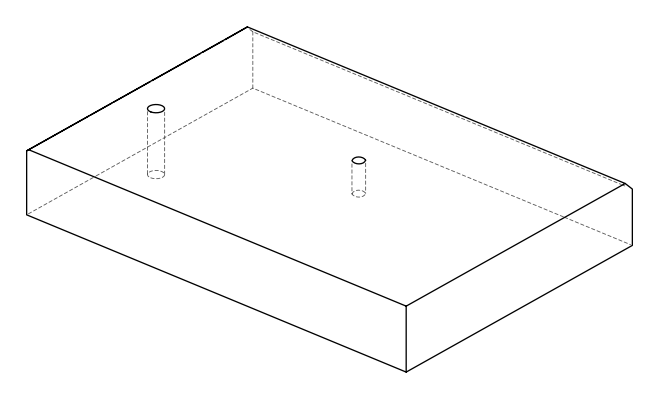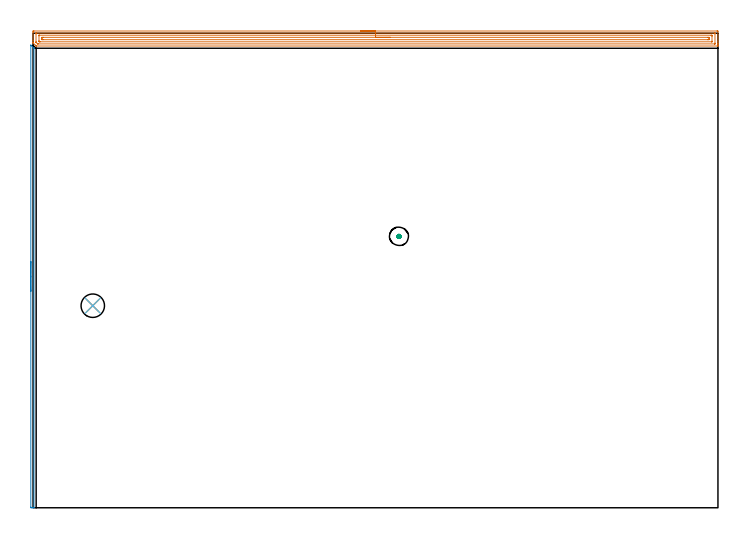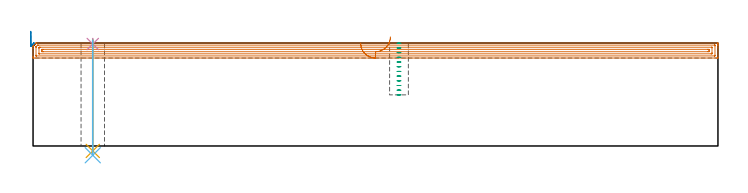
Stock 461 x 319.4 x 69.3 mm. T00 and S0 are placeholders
(PLAN: 6 operations, 4 tool changes, 18.8 min)
(1 AREA_MILL | FG_CHAMFER_SURFACE | UGT0205_001 | 14.97 min | 23515 mm3)
(2 AREA_MILL_1 | FG_CHAMFER_SURFACE_1 | UGT0205_001 | 2.64 min | 679 mm3)
(3 MILL_BLIND_HOLE_FROM_SOLID_MATERIAL | STEP1POCKET | UGT0201_128 | Spiral | 0.6 min | 4338 mm3)
(4 SPOT_DRILL | STEP1HOLE | NXT0321_9005460120000 | 0.03 min | 11 mm3)
(5 DRILL_THROUGH_HOLE_INTO_CENTER | STEP1HOLE | NXT0301_072 | 0.3 min | 5507 mm3)
(6 DRILL_TO_ENLARGE_THROUGH_HOLE | STEP1HOLE | UGT0301_240 | 0.31 min | 8039 mm3)
(TOOL UGT0205_001 | Chamfer Mill 20 x 3 x 45 deg. | D20 FL50 Z2)
(TOOL UGT0201_128 | Carbide End Mill 10.0 | D10 FL15 Z4)
(TOOL NXT0321_9005460120000 | NC Spot Drill, 142deg, 12mm, Carbide, Uncoated | D12 PA142 FL30 Z2)
(TOOL NXT0301_072 | Carbide Drill 10.1mm [860.1-1010-051A1-MM 2214] | D10.1 PA140 FL71 Z2)
(TOOL UGT0301_240 | Twist Drill 15.8 mm | D15.8 PA118 FL120 Z2)
(OP 1 AREA_MILL)
G17 G21 G94 G90
T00 M6
G54
G17 G0 G90 X220.5 Y320.9 S1061 M3
G43 Z79.3 H0
Z69.2
G94 G1 X220.538 Z68.328 F250.
X220.652 Z67.464
X220.841 Z66.612
X221.103 Z65.78
X221.437 Z64.974
X221.84 Z64.2
X222.309 Z63.464
X222.84 Z62.772
X223.429 Z62.129
X224.072 Z61.54
X224.764 Z61.008
X225.5 Z60.54
X226.274 Z60.137
X227.08 Z59.803
X227.912 Z59.541
X228.764 Z59.352
X229.628 Z59.238
X230.5 Z59.2
X460.367
X460.67 Y320.897 Z59.202
X460.99 Y320.892 Z59.206
X461. Y320.568 Z59.529
Y314.067 Z66.028
Y312.654 Z67.442
Y312.284 Z67.811
Y311.543 Z68.557
Y311.292 Z68.808
X460.992 Y310.858 Z69.233
X460.99 Y310.803 Z69.289
X460.814 Y310.8 Z69.3
X2.422
X2.096 Y310.804 Z69.29
X1.944 Y310.954 Z69.142
X1.507 Y311.392 Z68.707
X0.335 Y312.565 Z67.535
X0.169 Y312.73 Z67.367
X0.037 Y312.866 Z67.232
X0.005 Y312.905 Z67.191
X0.002 Y312.953 Z67.145
X0. Y312.98 Z67.118
Y314.437 Z65.659
Y320.047 Z60.05
X0.002 Y320.308 Z59.79
X0.008 Y320.892 Z59.206
X0.045 Y320.893 Z59.204
X0.633 Y320.9 Z59.2
X230.5
Y319.486 Z60.614
X458.578 Y319.485 Z60.615
X458.648 Y319.484 Z60.616
X458.787 Y319.479 Z60.621
X458.99 Y319.47 Z60.63
X458.992 Y319.416 Z60.684
X458.999 Y318.997 Z61.103
X459. Y312.755 Z67.345
X458.996 Y312.284 Z67.816
X458.993 Y312.232 Z67.868
X458.992 Y312.225 Z67.875
X458.95 Y312.221 Z67.879
X458.858 Y312.217 Z67.883
X458.718 Y312.215 Z67.885
X458.648 Y312.214 Z67.886
X3.386 Y312.215 Z67.885
X3.316 Y312.216 Z67.884
X3.247 Y312.22 Z67.88
X3.134 Y312.228 Z67.872
X3.074 Y312.284 Z67.816
X2.422 Y312.928 Z67.172
X2.176 Y313.175 Z66.925
X2.095 Y313.259 Z66.841
X2.035 Y313.327 Z66.773
X2.01 Y313.361 Z66.739
X2.008 Y313.386 Z66.714
X2.001 Y313.595 Z66.505
X2. Y318.945 Z61.155
X2.004 Y319.416 Z60.684
X2.007 Y319.468 Z60.632
X2.008 Y319.475 Z60.625
X2.05 Y319.479 Z60.621
X2.142 Y319.483 Z60.617
X2.282 Y319.485 Z60.615
X2.352 Y319.486 Z60.614
X230.5
Y318.072 Z62.028
X456.35 Y318.071 Z62.029
X456.789 Y318.069 Z62.031
X456.935 Y318.067 Z62.033
X456.98 Y318.065 Z62.035
X456.99 Y317.983 Z62.117
X456.995 Y317.843 Z62.257
X456.999 Y317.633 Z62.467
X457. Y317.423 Z62.677
X456.999 Y314.067 Z66.033
X456.998 Y313.859 Z66.241
X456.99 Y313.648 Z66.452
X456.987 Y313.634 Z66.466
X456.98 Y313.632 Z66.468
X456.954 Y313.63 Z66.47
X456.899 Y313.629 Z66.471
X456.789 Y313.628 Z66.472
X5.105 Y313.629 Z66.471
X4.649 Y313.63 Z66.47
X4.211 Y313.634 Z66.466
X4.186 Y313.635 Z66.465
X4.158 Y313.653 Z66.447
X4.096 Y313.711 Z66.389
X4.037 Y313.771 Z66.329
X4.011 Y313.8 Z66.3
X4.008 Y313.857 Z66.243
X4.003 Y314.067 Z66.033
X4. Y314.277 Z65.823
X4.001 Y317.633 Z62.467
X4.002 Y317.841 Z62.259
X4.01 Y318.052 Z62.048
X4.013 Y318.066 Z62.034
X4.02 Y318.068 Z62.032
X4.046 Y318.07 Z62.03
X4.101 Y318.071 Z62.029
X4.211 Y318.072 Z62.028
X230.5
Y316.657 Z63.443
X454.19
X454.93 Y316.655 Z63.445
X454.973 Y316.653 Z63.447
X454.99 Y316.651 Z63.449
X454.992 Y316.629 Z63.471
X454.996 Y316.518 Z63.582
X454.999 Y316.296 Z63.804
X455. Y315.85 Z64.25
X454.999 Y315.404 Z64.696
X454.996 Y315.182 Z64.918
X454.992 Y315.071 Z65.029
X454.99 Y315.049 Z65.051
X454.969 Y315.047 Z65.053
X454.914 Y315.045 Z65.055
X454.106 Y315.043 Z65.057
X454.022
X6.81
X6.07 Y315.045 Z65.055
X6.028 Y315.047 Z65.053
X6.01 Y315.049 Z65.051
X6.008 Y315.071 Z65.029
X6.004 Y315.182 Z64.918
X6.001 Y315.404 Z64.696
X6. Y315.85 Z64.25
X6.001 Y316.296 Z63.804
X6.004 Y316.518 Z63.582
X6.008 Y316.629 Z63.471
X6.01 Y316.651 Z63.449
X6.031 Y316.653 Z63.447
X6.086 Y316.655 Z63.445
X6.894 Y316.657 Z63.443
X6.979
X230.5
X231.372 Z63.481
X232.237 Z63.595
X233.088 Z63.783
X233.92 Z64.046
X234.726 Z64.38
X235.5 Z64.782
X236.236 Z65.251
X236.928 Z65.782
X237.571 Z66.372
X238.16 Z67.015
X238.692 Z67.707
X239.16 Z68.443
X239.563 Z69.216
X239.897 Z70.022
X240.159 Z70.854
X240.348 Z71.706
X240.462 Z72.571
X240.5 Z73.443
G0 Z79.3
M5
M2
(OP 2 AREA_MILL_1)
G17 G21 G94 G90
T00 M6
G54
G17 G0 G90 X-1.5 Y145.7 S1061 M3
G43 Z79.3 H0
Z77.2
G94 G1 Y145.738 Z76.328 F250.
Y145.852 Z75.463
Y146.041 Z74.612
Y146.303 Z73.78
Y146.637 Z72.974
Y147.04 Z72.2
Y147.508 Z71.464
Y148.04 Z70.772
Y148.629 Z70.129
Y149.272 Z69.54
Y149.964 Z69.008
Y150.7 Z68.54
Y151.474 Z68.137
Y152.28 Z67.803
Y153.112 Z67.541
Y153.964 Z67.352
Y154.828 Z67.238
Y155.7 Z67.2
Y311.284
X-1.495 Y311.371 Z67.203
X-1.493 Y311.382 Z67.205
X-1.47 Y311.371 Z67.227
X0.335 Y309.566 Z69.034
X0.591 Y309.311 Z69.288
X0.594 Y309.307 Z69.29
Y309.297 Z69.291
X0.6 Y308.988 Z69.3
Y0.174
X0.605 Y0.01 Z69.295
X0.54 Y0.007 Z69.231
X0.12 Y0. Z68.82
X-0.187 Z68.512
X-0.896 Z67.799
X-1.25 Z67.446
X-1.491 Y0.002 Z67.205
X-1.496 Y0.178 Z67.204
X-1.5 Y0.48 Z67.2
Y155.7
Y156.572 Z67.238
Y157.436 Z67.352
Y158.288 Z67.541
Y159.12 Z67.803
Y159.926 Z68.137
Y160.7 Z68.54
Y161.436 Z69.008
Y162.128 Z69.54
Y162.771 Z70.129
Y163.36 Z70.772
Y163.892 Z71.464
Y164.36 Z72.2
Y164.763 Z72.974
Y165.097 Z73.78
Y165.359 Z74.612
Y165.548 Z75.463
Y165.662 Z76.328
Y165.7 Z77.2
G0 Z79.3
M5
M2
(OP 3 MILL_BLIND_HOLE_FROM_SOLID_MATERIAL)
G17 G21 G94 G90
T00 M6
G54
G17 G0 G90 X246.3 Y182.7 S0 M3
G43 Z79.3 H0
Z69.142
G94 G3 X246.93 Y183.37 R0.631 F250.
X246.218 Y183.997 R0.67
X245.003 Y182.618 R1.3
X246.218 Y183.997 R-1.3
X245.61 Y183.308 R0.65
X246.3 Y182.7 R0.65
G0 Z65.983
G3 X246.93 Y183.37 R0.631
X246.218 Y183.997 R0.67
X245.003 Y182.618 R1.3
X246.218 Y183.997 R-1.3
X245.61 Y183.308 R0.65
X246.3 Y182.7 R0.65
G0 Z62.825
G3 X246.93 Y183.37 R0.631
X246.218 Y183.997 R0.67
X245.003 Y182.618 R1.3
X246.218 Y183.997 R-1.3
X245.61 Y183.308 R0.65
X246.3 Y182.7 R0.65
G0 Z59.667
G3 X246.93 Y183.37 R0.631
X246.218 Y183.997 R0.67
X245.003 Y182.618 R1.3
X246.218 Y183.997 R-1.3
X245.61 Y183.308 R0.65
X246.3 Y182.7 R0.65
G0 Z56.508
G3 X246.93 Y183.37 R0.631
X246.218 Y183.997 R0.67
X245.003 Y182.618 R1.3
X246.218 Y183.997 R-1.3
X245.61 Y183.308 R0.65
X246.3 Y182.7 R0.65
G0 Z53.35
G3 X246.93 Y183.37 R0.631
X246.218 Y183.997 R0.67
X245.003 Y182.618 R1.3
X246.218 Y183.997 R-1.3
X245.61 Y183.308 R0.65
X246.3 Y182.7 R0.65
G0 Z50.192
G3 X246.93 Y183.37 R0.631
X246.218 Y183.997 R0.67
X245.003 Y182.618 R1.3
X246.218 Y183.997 R-1.3
X245.61 Y183.308 R0.65
X246.3 Y182.7 R0.65
G0 Z47.033
G3 X246.93 Y183.37 R0.631
X246.218 Y183.997 R0.67
X245.003 Y182.618 R1.3
X246.218 Y183.997 R-1.3
X245.61 Y183.308 R0.65
X246.3 Y182.7 R0.65
G0 Z43.875
G3 X246.93 Y183.37 R0.631
X246.218 Y183.997 R0.67
X245.003 Y182.618 R1.3
X246.218 Y183.997 R-1.3
X245.61 Y183.308 R0.65
X246.3 Y182.7 R0.65
G0 Z40.717
G3 X246.93 Y183.37 R0.631
X246.218 Y183.997 R0.67
X245.003 Y182.618 R1.3
X246.218 Y183.997 R-1.3
X245.61 Y183.308 R0.65
X246.3 Y182.7 R0.65
G0 Z37.558
G3 X246.93 Y183.37 R0.631
X246.218 Y183.997 R0.67
X245.003 Y182.618 R1.3
X246.218 Y183.997 R-1.3
X245.61 Y183.308 R0.65
X246.3 Y182.7 R0.65
G0 Z34.4
G3 X246.93 Y183.37 R0.631
X246.218 Y183.997 R0.67
X245.003 Y182.618 R1.3
X246.218 Y183.997 R-1.3
X245.61 Y183.308 R0.65
X246.3 Y182.7 R0.65
G0 Z79.3
M5
M2
(OP 4 SPOT_DRILL)
G17 G21 G94 G90
T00 M6
G54
G17 G0 G90 X40.2 Y136. S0 M3
G43 Z79.3 H0
G94 G81 G98 Z68.62 F250. R72.3
G80
M5
M2
(OP 5 DRILL_THROUGH_HOLE_INTO_CENTER)
G17 G21 G94 G90
T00 M6
G54
G17 G0 G90 X40.2 Y136. S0 M3
G43 Z79.3 H1
G94 G73 G98 Z-3.338 F250. Q9.08 R71.3
G80
M5
M2
(OP 6 DRILL_TO_ENLARGE_THROUGH_HOLE)
G17 G21 G94 G90
T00 M6
G54
G17 G0 G90 X40.2 Y136. S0 M3
G43 Z79.3 H0
G94 G73 G98 Z-6.247 F250. Q15.109 R71.3
G80
M5
M2
